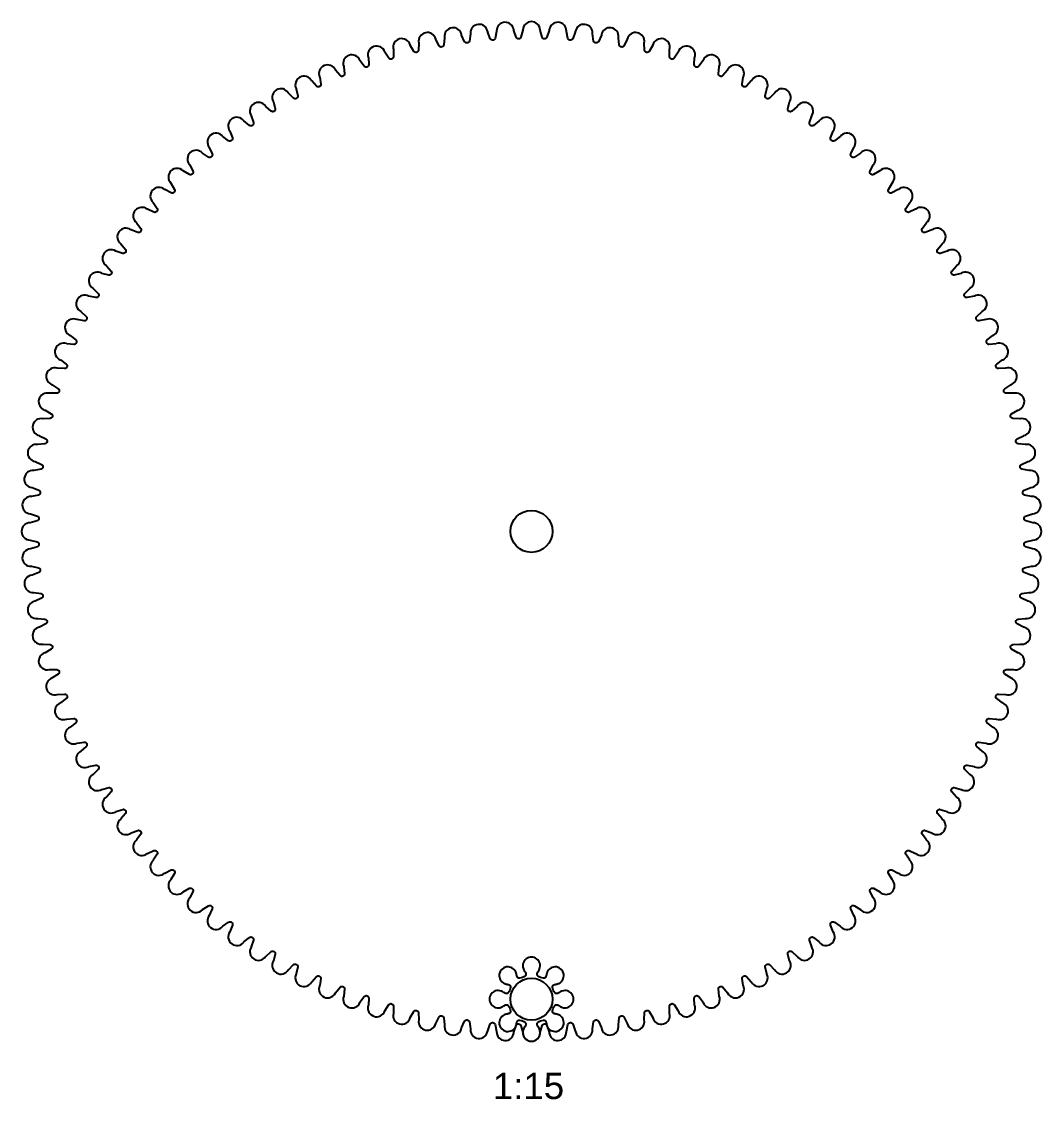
# Model space of a CAD drawing. Extents: x -10 to 1633, y -307 to 264.
# Drawn here: x 1160.8 to 1355.1, y -5.3 to 200.1 of the extents above; entities that cross this region are included whole.
import ezdxf

# ---------------------------------------------------------------- set-up
doc = ezdxf.new("R2010")
doc.units = 0
doc.layers.add('CNC_FRIENDLY_GEAR_COLLECTI', color=7, linetype='CONTINUOUS')
doc.styles.add('ARIAL_NORMAL', font='txt')

msp = doc.modelspace()

# ---------------------------------------------------------------- linework, layer by layer
at = {"layer": 'CNC_FRIENDLY_GEAR_COLLECTI'}
for points in [[(1189.27, 36.6, 0.98305), (1191.61, 34.27), (1191.64, 34.3), (1192.82, 34.98, -0.676373), (1193.49, 34.35), (1192.87, 33.13), (1192.84, 33.1, 0.98305), (1195.29, 30.89), (1195.33, 30.92), (1196.47, 31.66, -0.676373), (1197.17, 31.07), (1196.61, 29.82), (1196.59, 29.78, 0.98305), (1199.15, 27.71), (1199.18, 27.74), (1200.29, 28.54, -0.676373), (1201.02, 27.98), (1200.52, 26.71), (1200.5, 26.67, 0.98305), (1203.17, 24.73), (1203.2, 24.76), (1204.26, 25.62, -0.676373), (1205.02, 25.1), (1204.6, 23.81), (1204.58, 23.77, 0.98305), (1207.34, 21.97), (1207.37, 22), (1208.38, 22.92, -0.676373), (1209.17, 22.44), (1208.81, 21.12), (1208.79, 21.08, 0.98305), (1211.65, 19.43), (1211.68, 19.47), (1212.64, 20.43, -0.676373), (1213.45, 19.99), (1213.16, 18.66), (1213.15, 18.62, 0.98305), (1216.09, 17.12), (1216.11, 17.16), (1217.02, 18.17, -0.676373), (1217.85, 17.78), (1217.64, 16.43), (1217.63, 16.39, 0.98305), (1220.64, 15.05), (1220.66, 15.08), (1221.52, 16.15, -0.676373), (1222.37, 15.79), (1222.22, 14.44), (1222.21, 14.4, 0.98305), (1225.29, 13.21), (1225.31, 13.25), (1226.11, 14.36, -0.676373), (1226.98, 14.05), (1226.91, 12.69), (1226.9, 12.64, 0.98305), (1230.04, 11.62), (1230.05, 11.66), (1230.8, 12.81, -0.676373), (1231.68, 12.55), (1231.67, 11.18), (1231.67, 11.14, 0.98305), (1234.86, 10.29), (1234.87, 10.33), (1235.55, 11.51, -0.676373), (1236.45, 11.3), (1236.51, 9.93), (1236.51, 9.89, 0.98305), (1239.74, 9.2), (1239.75, 9.24), (1240.37, 10.46, -0.676373), (1241.27, 10.29), (1241.41, 8.94), (1241.41, 8.89, 0.98305), (1244.67, 8.38), (1244.68, 8.42), (1245.24, 9.67, -0.676373), (1246.15, 9.55), (1246.36, 8.2), (1246.36, 8.16, 0.98305), (1249.64, 7.81), (1249.65, 7.85), (1250.14, 9.13, -0.676373), (1251.05, 9.05), (1251.33, 7.72), (1251.34, 7.68, 0.98305), (1254.63, 7.5), (1254.64, 7.55), (1255.06, 8.84, -0.676373), (1255.98, 8.82), (1256.33, 7.5), (1256.33, 7.46, 0.98305), (1259.63, 7.46), (1259.64, 7.5), (1259.99, 8.82, -0.676373), (1260.91, 8.84), (1261.33, 7.55), (1261.34, 7.5, 0.98305), (1264.63, 7.68), (1264.63, 7.72), (1264.92, 9.05, -0.676373), (1265.83, 9.13), (1266.32, 7.85), (1266.33, 7.81, 0.98305), (1269.61, 8.16), (1269.61, 8.2), (1269.82, 9.55, -0.676373), (1270.73, 9.67), (1271.29, 8.42), (1271.3, 8.38, 0.98305), (1274.56, 8.89), (1274.55, 8.94), (1274.7, 10.29, -0.676373), (1275.6, 10.46), (1276.22, 9.24), (1276.23, 9.2, 0.98305), (1279.46, 9.89), (1279.45, 9.93), (1279.52, 11.3, -0.676373), (1280.42, 11.51), (1281.1, 10.33), (1281.11, 10.29, 0.98305), (1284.3, 11.14), (1284.29, 11.18), (1284.29, 12.55, -0.676373), (1285.17, 12.81), (1285.92, 11.66), (1285.93, 11.62, 0.98305), (1289.07, 12.64), (1289.06, 12.69), (1288.99, 14.05, -0.676373), (1289.86, 14.36), (1290.66, 13.25), (1290.68, 13.21, 0.98305), (1293.76, 14.4), (1293.75, 14.44), (1293.6, 15.79, -0.676373), (1294.45, 16.15), (1295.31, 15.08), (1295.33, 15.05, 0.98305), (1298.34, 16.39), (1298.33, 16.43), (1298.12, 17.78, -0.676373), (1298.94, 18.17), (1299.86, 17.16), (1299.88, 17.12, 0.98305), (1302.82, 18.62), (1302.8, 18.66), (1302.52, 19.99, -0.676373), (1303.33, 20.43), (1304.29, 19.47), (1304.32, 19.43, 0.98305), (1307.17, 21.08), (1307.16, 21.12), (1306.8, 22.44, -0.676373), (1307.58, 22.92), (1308.6, 22), (1308.63, 21.97, 0.98305), (1311.39, 23.77), (1311.37, 23.81), (1310.95, 25.1, -0.676373), (1311.71, 25.62), (1312.77, 24.76), (1312.8, 24.73, 0.98305), (1315.46, 26.67), (1315.44, 26.71), (1314.95, 27.98, -0.676373), (1315.68, 28.54), (1316.79, 27.74), (1316.82, 27.71, 0.98305), (1319.38, 29.78), (1319.36, 29.82), (1318.8, 31.07, -0.676373), (1319.5, 31.66), (1320.64, 30.92), (1320.67, 30.89, 0.98305), (1323.13, 33.1), (1323.1, 33.13), (1322.48, 34.35, -0.676373), (1323.15, 34.98), (1324.33, 34.3), (1324.36, 34.27, 0.98305), (1326.69, 36.6), (1326.67, 36.64), (1325.98, 37.82, -0.676373), (1326.62, 38.48), (1327.83, 37.86), (1327.87, 37.84, 0.98305), (1330.07, 40.29), (1330.05, 40.32), (1329.3, 41.47, -0.676373), (1329.9, 42.16), (1331.14, 41.61), (1331.18, 41.58, 0.98305), (1333.26, 44.15), (1333.23, 44.18), (1332.42, 45.28, -0.676373), (1332.98, 46.01), (1334.26, 45.52), (1334.29, 45.5, 0.98305), (1336.23, 48.17), (1336.2, 48.2), (1335.34, 49.26, -0.676373), (1335.86, 50.02), (1337.16, 49.59), (1337.2, 49.57, 0.98305), (1338.99, 52.34), (1338.96, 52.37), (1338.05, 53.38, -0.676373), (1338.53, 54.16), (1339.84, 53.81), (1339.88, 53.79, 0.98305), (1341.53, 56.65), (1341.5, 56.67), (1340.53, 57.64, -0.676373), (1340.97, 58.45), (1342.31, 58.16), (1342.35, 58.14, 0.98305), (1343.84, 61.08), (1343.81, 61.11), (1342.79, 62.02, -0.676373), (1343.19, 62.85), (1344.54, 62.63), (1344.58, 62.62, 0.98305), (1345.92, 65.64), (1345.88, 65.66), (1344.82, 66.51, -0.676373), (1345.17, 67.36), (1346.53, 67.22), (1346.57, 67.21, 0.98305), (1347.75, 70.29), (1347.71, 70.31), (1346.61, 71.11, -0.676373), (1346.92, 71.98), (1348.28, 71.9), (1348.32, 71.89, 0.98305), (1349.34, 75.03), (1349.3, 75.05), (1348.16, 75.79, -0.676373), (1348.42, 76.67), (1349.78, 76.67), (1349.82, 76.66, 0.98305), (1350.68, 79.85), (1350.64, 79.87), (1349.45, 80.55, -0.676373), (1349.67, 81.44), (1351.03, 81.51), (1351.08, 81.51, 0.98305), (1351.76, 84.73), (1351.72, 84.75), (1350.5, 85.37, -0.676373), (1350.67, 86.27), (1352.03, 86.41), (1352.07, 86.41, 0.98305), (1352.59, 89.67), (1352.55, 89.68), (1351.3, 90.23, -0.676373), (1351.42, 91.14), (1352.77, 91.35), (1352.81, 91.36, 0.98305), (1353.15, 94.64), (1353.11, 94.65), (1351.84, 95.13, -0.676373), (1351.91, 96.05), (1353.25, 96.33), (1353.29, 96.33, 0.98305), (1353.46, 99.63), (1353.42, 99.64), (1352.12, 100.06, -0.676373), (1352.14, 100.97), (1353.46, 101.33), (1353.51, 101.33, 0.98305), (1353.51, 104.63), (1353.46, 104.64), (1352.14, 104.99, -0.676373), (1352.12, 105.91), (1353.42, 106.33), (1353.46, 106.33, 0.98305), (1353.29, 109.63), (1353.25, 109.63), (1351.91, 109.91, -0.676373), (1351.84, 110.83), (1353.11, 111.32), (1353.15, 111.32, 0.98305), (1352.81, 114.61), (1352.77, 114.61), (1351.42, 114.82, -0.676373), (1351.3, 115.73), (1352.55, 116.28), (1352.59, 116.29, 0.98305), (1352.07, 119.55), (1352.03, 119.55), (1350.67, 119.69, -0.676373), (1350.5, 120.6), (1351.72, 121.21), (1351.76, 121.23, 0.98305), (1351.08, 124.45), (1351.03, 124.45), (1349.67, 124.52, -0.676373), (1349.45, 125.41), (1350.64, 126.09), (1350.68, 126.11, 0.98305), (1349.82, 129.3), (1349.78, 129.29), (1348.42, 129.29, -0.676373), (1348.16, 130.17), (1349.3, 130.91), (1349.34, 130.93, 0.98305), (1348.32, 134.07), (1348.28, 134.06), (1346.92, 133.99, -0.676373), (1346.61, 134.85), (1347.71, 135.65), (1347.75, 135.67, 0.98305), (1346.57, 138.75), (1346.53, 138.74), (1345.17, 138.6, -0.676373), (1344.82, 139.45), (1345.88, 140.3), (1345.92, 140.33, 0.98305), (1344.58, 143.34), (1344.54, 143.33), (1343.19, 143.11, -0.676373), (1342.79, 143.94), (1343.81, 144.85), (1343.84, 144.88, 0.98305), (1342.35, 147.82), (1342.31, 147.8), (1340.97, 147.52, -0.676373), (1340.53, 148.32), (1341.5, 149.29), (1341.53, 149.31, 0.98305), (1339.88, 152.17), (1339.84, 152.15), (1338.53, 151.8, -0.676373), (1338.05, 152.58), (1338.96, 153.59), (1338.99, 153.62, 0.98305), (1337.2, 156.39), (1337.16, 156.37), (1335.86, 155.95, -0.676373), (1335.34, 156.7), (1336.2, 157.76), (1336.23, 157.79, 0.98305), (1334.29, 160.46), (1334.26, 160.44), (1332.98, 159.95, -0.676373), (1332.42, 160.68), (1333.23, 161.78), (1333.26, 161.81, 0.98305), (1331.18, 164.38), (1331.14, 164.35), (1329.9, 163.8, -0.676373), (1329.3, 164.49), (1330.05, 165.64), (1330.07, 165.67, 0.98305), (1327.87, 168.12), (1327.83, 168.1), (1326.62, 167.48, -0.676373), (1325.98, 168.14), (1326.67, 169.32), (1326.69, 169.36, 0.98305), (1324.36, 171.69), (1324.33, 171.66), (1323.15, 170.98, -0.676373), (1322.48, 171.61), (1323.1, 172.83), (1323.13, 172.86, 0.98305), (1320.67, 175.07), (1320.64, 175.04), (1319.5, 174.3, -0.676373), (1318.8, 174.89), (1319.36, 176.14), (1319.38, 176.18, 0.98305), (1316.82, 178.25), (1316.79, 178.22), (1315.68, 177.42, -0.676373), (1314.95, 177.98), (1315.44, 179.25), (1315.46, 179.29, 0.98305), (1312.8, 181.23), (1312.77, 181.2), (1311.71, 180.34, -0.676373), (1310.95, 180.86), (1311.37, 182.15), (1311.39, 182.19, 0.98305), (1308.63, 183.99), (1308.6, 183.96), (1307.58, 183.04, -0.676373), (1306.8, 183.52), (1307.16, 184.84), (1307.17, 184.88, 0.98305), (1304.32, 186.53), (1304.29, 186.49), (1303.33, 185.53, -0.676373), (1302.52, 185.97), (1302.8, 187.3), (1302.82, 187.34, 0.98305), (1299.88, 188.84), (1299.86, 188.8), (1298.94, 187.79, -0.676373), (1298.12, 188.18), (1298.33, 189.53), (1298.34, 189.57, 0.98305), (1295.33, 190.91), (1295.31, 190.88), (1294.45, 189.82, -0.676373), (1293.6, 190.17), (1293.75, 191.52), (1293.76, 191.57, 0.98305), (1290.68, 192.75), (1290.66, 192.71), (1289.86, 191.6, -0.676373), (1288.99, 191.91), (1289.06, 193.27), (1289.07, 193.32, 0.98305), (1285.93, 194.34), (1285.92, 194.3), (1285.17, 193.15, -0.676373), (1284.29, 193.41), (1284.29, 194.78), (1284.3, 194.82, 0.98305), (1281.11, 195.67), (1281.1, 195.63), (1280.42, 194.45, -0.676373), (1279.52, 194.67), (1279.45, 196.03), (1279.46, 196.07, 0.98305), (1276.23, 196.76), (1276.22, 196.72), (1275.6, 195.5, -0.676373), (1274.7, 195.67), (1274.55, 197.02), (1274.56, 197.07, 0.98305), (1271.3, 197.58), (1271.29, 197.54), (1270.73, 196.29, -0.676373), (1269.82, 196.41), (1269.61, 197.76), (1269.61, 197.81, 0.98305), (1266.33, 198.15), (1266.32, 198.11), (1265.83, 196.83, -0.676373), (1264.92, 196.91), (1264.63, 198.24), (1264.63, 198.28, 0.98305), (1261.34, 198.46), (1261.33, 198.41), (1260.91, 197.12, -0.676373), (1259.99, 197.14), (1259.64, 198.46), (1259.63, 198.5, 0.98305), (1256.33, 198.5), (1256.33, 198.46), (1255.98, 197.14, -0.676373), (1255.06, 197.12), (1254.64, 198.41), (1254.63, 198.46, 0.98305), (1251.34, 198.28), (1251.33, 198.24), (1251.05, 196.91, -0.676373), (1250.14, 196.83), (1249.65, 198.11), (1249.64, 198.15, 0.98305), (1246.36, 197.81), (1246.36, 197.76), (1246.15, 196.41, -0.676373), (1245.24, 196.29), (1244.68, 197.54), (1244.67, 197.58, 0.98305), (1241.41, 197.07), (1241.41, 197.02), (1241.27, 195.67, -0.676373), (1240.37, 195.5), (1239.75, 196.72), (1239.74, 196.76, 0.98305), (1236.51, 196.07), (1236.51, 196.03), (1236.45, 194.67, -0.676373), (1235.55, 194.45), (1234.87, 195.63), (1234.86, 195.67, 0.98305), (1231.67, 194.82), (1231.67, 194.78), (1231.68, 193.41, -0.676373), (1230.8, 193.15), (1230.05, 194.3), (1230.04, 194.34, 0.98305), (1226.9, 193.32), (1226.91, 193.27), (1226.98, 191.91, -0.676373), (1226.11, 191.6), (1225.31, 192.71), (1225.29, 192.75, 0.98305), (1222.21, 191.57), (1222.22, 191.52), (1222.37, 190.17, -0.676373), (1221.52, 189.82), (1220.66, 190.88), (1220.64, 190.91, 0.98305), (1217.63, 189.57), (1217.64, 189.53), (1217.85, 188.18, -0.676373), (1217.02, 187.79), (1216.11, 188.8), (1216.09, 188.84, 0.98305), (1213.15, 187.34), (1213.16, 187.3), (1213.45, 185.97, -0.676373), (1212.64, 185.53), (1211.68, 186.49), (1211.65, 186.53, 0.98305), (1208.79, 184.88), (1208.81, 184.84), (1209.17, 183.52, -0.676373), (1208.38, 183.04), (1207.37, 183.96), (1207.34, 183.99, 0.98305), (1204.58, 182.19), (1204.6, 182.15), (1205.02, 180.86, -0.676373), (1204.26, 180.34), (1203.2, 181.2), (1203.17, 181.23, 0.98305), (1200.5, 179.29), (1200.52, 179.25), (1201.02, 177.98, -0.676373), (1200.29, 177.42), (1199.18, 178.22), (1199.15, 178.25, 0.98305), (1196.59, 176.18), (1196.61, 176.14), (1197.17, 174.89, -0.676373), (1196.47, 174.3), (1195.33, 175.04), (1195.29, 175.07, 0.98305), (1192.84, 172.86), (1192.87, 172.83), (1193.49, 171.61, -0.676373), (1192.82, 170.98), (1191.64, 171.66), (1191.61, 171.69, 0.98305), (1189.27, 169.36), (1189.3, 169.32), (1189.98, 168.14, -0.676373), (1189.35, 167.48), (1188.14, 168.1), (1188.1, 168.12, 0.98305), (1185.89, 165.67), (1185.92, 165.64), (1186.67, 164.49, -0.676373), (1186.07, 163.8), (1184.82, 164.35), (1184.79, 164.38, 0.98305), (1182.71, 161.81), (1182.74, 161.78), (1183.55, 160.68, -0.676373), (1182.99, 159.95), (1181.71, 160.44), (1181.68, 160.46, 0.98305), (1179.74, 157.79), (1179.77, 157.76), (1180.63, 156.7, -0.676373), (1180.11, 155.95), (1178.81, 156.37), (1178.77, 156.39, 0.98305), (1176.97, 153.62), (1177.01, 153.59), (1177.92, 152.58, -0.676373), (1177.44, 151.8), (1176.12, 152.15), (1176.09, 152.17, 0.98305), (1174.44, 149.31), (1174.47, 149.29), (1175.44, 148.32, -0.676373), (1175, 147.52), (1173.66, 147.8), (1173.62, 147.82, 0.98305), (1172.13, 144.88), (1172.16, 144.85), (1173.18, 143.94, -0.676373), (1172.78, 143.11), (1171.43, 143.33), (1171.39, 143.34, 0.98305), (1170.05, 140.33), (1170.09, 140.3), (1171.15, 139.45, -0.676373), (1170.8, 138.6), (1169.44, 138.74), (1169.4, 138.75, 0.98305), (1168.22, 135.67), (1168.25, 135.65), (1169.36, 134.85, -0.676373), (1169.05, 133.99), (1167.69, 134.06), (1167.65, 134.07, 0.98305), (1166.63, 130.93), (1166.67, 130.91), (1167.81, 130.17, -0.676373), (1167.55, 129.29), (1166.19, 129.29), (1166.14, 129.3, 0.98305), (1165.29, 126.11), (1165.33, 126.09), (1166.51, 125.41, -0.676373), (1166.3, 124.52), (1164.94, 124.45), (1164.89, 124.45, 0.98305), (1164.21, 121.23), (1164.25, 121.21), (1165.47, 120.6, -0.676373), (1165.3, 119.69), (1163.94, 119.55), (1163.9, 119.55, 0.98305), (1163.38, 116.29), (1163.42, 116.28), (1164.67, 115.73, -0.676373), (1164.55, 114.82), (1163.2, 114.61), (1163.16, 114.61, 0.98305), (1162.81, 111.32), (1162.86, 111.32), (1164.13, 110.83, -0.676373), (1164.06, 109.91), (1162.72, 109.63), (1162.68, 109.63, 0.98305), (1162.51, 106.33), (1162.55, 106.33), (1163.85, 105.91, -0.676373), (1163.82, 104.99), (1162.51, 104.64), (1162.46, 104.63, 0.98305), (1162.46, 101.33), (1162.51, 101.33), (1163.82, 100.97, -0.676373), (1163.85, 100.06), (1162.55, 99.64), (1162.51, 99.63, 0.98305), (1162.68, 96.33), (1162.72, 96.33), (1164.06, 96.05, -0.676373), (1164.13, 95.13), (1162.86, 94.65), (1162.81, 94.64, 0.98305), (1163.16, 91.36), (1163.2, 91.35), (1164.55, 91.14, -0.676373), (1164.67, 90.23), (1163.42, 89.68), (1163.38, 89.67, 0.98305), (1163.9, 86.41), (1163.94, 86.41), (1165.3, 86.27, -0.676373), (1165.47, 85.37), (1164.25, 84.75), (1164.21, 84.73, 0.98305), (1164.89, 81.51), (1164.94, 81.51), (1166.3, 81.44, -0.676373), (1166.51, 80.55), (1165.33, 79.87), (1165.29, 79.85, 0.98305), (1166.14, 76.66), (1166.19, 76.67), (1167.55, 76.67, -0.676373), (1167.81, 75.79), (1166.67, 75.05), (1166.63, 75.03, 0.98305), (1167.65, 71.89), (1167.69, 71.9), (1169.05, 71.98, -0.676373), (1169.36, 71.11), (1168.25, 70.31), (1168.22, 70.29, 0.98305), (1169.4, 67.21), (1169.44, 67.22), (1170.8, 67.36, -0.676373), (1171.15, 66.51), (1170.09, 65.66), (1170.05, 65.64, 0.98305), (1171.39, 62.62), (1171.43, 62.63), (1172.78, 62.85, -0.676373), (1173.18, 62.02), (1172.16, 61.11), (1172.13, 61.08, 0.98305), (1173.62, 58.14), (1173.66, 58.16), (1175, 58.45, -0.676373), (1175.44, 57.64), (1174.47, 56.67), (1174.44, 56.65, 0.98305), (1176.09, 53.79), (1176.12, 53.81), (1177.44, 54.16, -0.676373), (1177.92, 53.38), (1177.01, 52.37), (1176.97, 52.34, 0.98305), (1178.77, 49.57), (1178.81, 49.59), (1180.11, 50.02, -0.676373), (1180.63, 49.26), (1179.77, 48.2), (1179.74, 48.17, 0.98305), (1181.68, 45.5), (1181.71, 45.52), (1182.99, 46.01, -0.676373), (1183.55, 45.28), (1182.74, 44.18), (1182.71, 44.15, 0.98305), (1184.79, 41.58), (1184.82, 41.61), (1186.07, 42.16, -0.676373), (1186.67, 41.47), (1185.92, 40.32), (1185.89, 40.29, 0.98305), (1188.1, 37.84), (1188.14, 37.86), (1189.35, 38.48, -0.676373), (1189.98, 37.82), (1189.3, 36.64)], [(1256.43, 8.05, 1.428148), (1259.53, 8.05), (1259.52, 8.09), (1259.5, 8.13), (1259.48, 8.18), (1259.46, 8.22), (1259.44, 8.26), (1259.42, 8.3), (1259.36, 8.39), (1259.24, 8.58), (1259.18, 8.68), (1259.16, 8.72), (1259.13, 8.77), (1259.12, 8.8), (1259.11, 8.82), (1259.1, 8.85), (1259.09, 8.87), (1259.08, 8.89), (1259.07, 8.92), (1259.06, 8.94), (1259.06, 8.95), (1259.06, 8.96), (1259.05, 8.97), (1259.05, 8.99), (1259.05, 9), (1259.05, 9.01), (1259.04, 9.02), (1259.04, 9.03), (1259.04, 9.04), (1259.04, 9.05), (1259.04, 9.06), (1259.04, 9.08), (1259.04, 9.09), (1259.04, 9.1), (1259.04, 9.11), (1259.04, 9.12), (1259.04, 9.13), (1259.04, 9.14), (1259.04, 9.15), (1259.04, 9.16), (1259.05, 9.17), (1259.05, 9.18), (1259.05, 9.19), (1259.05, 9.2), (1259.06, 9.21), (1259.06, 9.22), (1259.06, 9.23), (1259.07, 9.24), (1259.07, 9.25), (1259.08, 9.25), (1259.08, 9.26), (1259.09, 9.27), (1259.09, 9.28), (1259.1, 9.29), (1259.1, 9.3), (1259.11, 9.31), (1259.11, 9.32), (1259.12, 9.32), (1259.13, 9.33), (1259.13, 9.34), (1259.15, 9.36), (1259.16, 9.37), (1259.18, 9.39), (1259.19, 9.4), (1259.21, 9.42, -0.176327), (1260.25, 9.85), (1260.28, 9.85), (1260.3, 9.85), (1260.32, 9.85), (1260.34, 9.85), (1260.36, 9.85), (1260.37, 9.85), (1260.38, 9.85), (1260.39, 9.85), (1260.4, 9.84), (1260.41, 9.84), (1260.42, 9.84), (1260.43, 9.84), (1260.44, 9.84), (1260.45, 9.83), (1260.46, 9.83), (1260.47, 9.83), (1260.48, 9.82), (1260.49, 9.82), (1260.5, 9.81), (1260.51, 9.81), (1260.52, 9.81), (1260.53, 9.8), (1260.54, 9.8), (1260.55, 9.79), (1260.55, 9.78), (1260.56, 9.78), (1260.57, 9.77), (1260.58, 9.77), (1260.59, 9.76), (1260.6, 9.75), (1260.6, 9.75), (1260.61, 9.74), (1260.62, 9.73), (1260.63, 9.72), (1260.63, 9.71), (1260.64, 9.7), (1260.65, 9.7), (1260.65, 9.69), (1260.66, 9.68), (1260.67, 9.67), (1260.67, 9.66), (1260.68, 9.65), (1260.69, 9.64), (1260.69, 9.63), (1260.7, 9.62), (1260.71, 9.6), (1260.72, 9.57), (1260.73, 9.55), (1260.74, 9.53), (1260.75, 9.5), (1260.76, 9.48), (1260.77, 9.45), (1260.78, 9.4), (1260.8, 9.34), (1260.82, 9.23), (1260.87, 9.02), (1260.9, 8.92), (1260.91, 8.87), (1260.92, 8.82), (1260.94, 8.78), (1260.96, 8.74), (1260.97, 8.69), (1260.99, 8.65, 1.428148), (1263.18, 10.85), (1263.14, 10.87), (1263.1, 10.88), (1263.06, 10.9), (1263.02, 10.91), (1262.97, 10.93), (1262.92, 10.94), (1262.82, 10.97), (1262.6, 11.01), (1262.49, 11.04), (1262.44, 11.06), (1262.39, 11.07), (1262.36, 11.08), (1262.34, 11.09), (1262.31, 11.1), (1262.29, 11.11), (1262.27, 11.12), (1262.24, 11.13), (1262.22, 11.14), (1262.21, 11.15), (1262.2, 11.15), (1262.19, 11.16), (1262.18, 11.17), (1262.17, 11.17), (1262.16, 11.18), (1262.15, 11.18), (1262.14, 11.19), (1262.13, 11.2), (1262.12, 11.21), (1262.12, 11.21), (1262.11, 11.22), (1262.1, 11.23), (1262.09, 11.23), (1262.09, 11.24), (1262.08, 11.25), (1262.07, 11.26), (1262.07, 11.27), (1262.06, 11.27), (1262.05, 11.28), (1262.05, 11.29), (1262.04, 11.3), (1262.04, 11.31), (1262.03, 11.32), (1262.03, 11.33), (1262.02, 11.34), (1262.02, 11.35), (1262.02, 11.35), (1262.01, 11.36), (1262.01, 11.37), (1262.01, 11.38), (1262, 11.39), (1262, 11.4), (1262, 11.41), (1262, 11.42), (1261.99, 11.43), (1261.99, 11.44), (1261.99, 11.46), (1261.99, 11.47), (1261.99, 11.48), (1261.99, 11.5), (1261.99, 11.52), (1261.99, 11.54), (1261.99, 11.56), (1261.99, 11.58, -0.176327), (1262.42, 12.63), (1262.43, 12.64), (1262.45, 12.66), (1262.47, 12.67), (1262.48, 12.69), (1262.5, 12.7), (1262.51, 12.71), (1262.51, 12.72), (1262.52, 12.72), (1262.53, 12.73), (1262.54, 12.74), (1262.55, 12.74), (1262.56, 12.75), (1262.57, 12.75), (1262.57, 12.76), (1262.58, 12.76), (1262.59, 12.77), (1262.6, 12.77), (1262.61, 12.77), (1262.62, 12.78), (1262.63, 12.78), (1262.64, 12.78), (1262.65, 12.79), (1262.66, 12.79), (1262.67, 12.79), (1262.68, 12.79), (1262.69, 12.8), (1262.7, 12.8), (1262.71, 12.8), (1262.72, 12.8), (1262.73, 12.8), (1262.74, 12.8), (1262.75, 12.8), (1262.76, 12.8), (1262.77, 12.8), (1262.78, 12.8), (1262.8, 12.8), (1262.81, 12.8), (1262.82, 12.79), (1262.83, 12.79), (1262.84, 12.79), (1262.85, 12.79), (1262.86, 12.79), (1262.87, 12.78), (1262.89, 12.78), (1262.9, 12.78), (1262.92, 12.77), (1262.94, 12.76), (1262.97, 12.75), (1262.99, 12.74), (1263.02, 12.73), (1263.04, 12.72), (1263.07, 12.71), (1263.11, 12.68), (1263.16, 12.65), (1263.26, 12.59), (1263.45, 12.48), (1263.54, 12.42), (1263.58, 12.4), (1263.62, 12.38), (1263.66, 12.35), (1263.7, 12.34), (1263.75, 12.32), (1263.79, 12.3, 1.428148), (1263.79, 15.4), (1263.75, 15.39), (1263.7, 15.37), (1263.66, 15.35), (1263.62, 15.33), (1263.58, 15.31), (1263.54, 15.29), (1263.45, 15.23), (1263.26, 15.11), (1263.16, 15.05), (1263.11, 15.03), (1263.07, 15), (1263.04, 14.99), (1263.02, 14.98), (1262.99, 14.97), (1262.97, 14.96), (1262.94, 14.95), (1262.92, 14.94), (1262.9, 14.93), (1262.89, 14.93), (1262.87, 14.92), (1262.86, 14.92), (1262.85, 14.92), (1262.84, 14.92), (1262.83, 14.91), (1262.82, 14.91), (1262.81, 14.91), (1262.8, 14.91), (1262.78, 14.91), (1262.77, 14.91), (1262.76, 14.91), (1262.75, 14.91), (1262.74, 14.91), (1262.73, 14.91), (1262.72, 14.91), (1262.71, 14.91), (1262.7, 14.91), (1262.69, 14.91), (1262.68, 14.91), (1262.67, 14.92), (1262.66, 14.92), (1262.65, 14.92), (1262.64, 14.92), (1262.63, 14.93), (1262.62, 14.93), (1262.61, 14.93), (1262.6, 14.94), (1262.59, 14.94), (1262.58, 14.95), (1262.57, 14.95), (1262.57, 14.96), (1262.56, 14.96), (1262.55, 14.97), (1262.54, 14.97), (1262.53, 14.98), (1262.52, 14.98), (1262.51, 14.99), (1262.51, 15), (1262.5, 15), (1262.48, 15.02), (1262.47, 15.03), (1262.45, 15.05), (1262.43, 15.06), (1262.42, 15.08, -0.176327), (1261.99, 16.12), (1261.99, 16.14), (1261.99, 16.17), (1261.99, 16.19), (1261.99, 16.21), (1261.99, 16.23), (1261.99, 16.24), (1261.99, 16.25), (1261.99, 16.26), (1261.99, 16.27), (1262, 16.28), (1262, 16.29), (1262, 16.3), (1262, 16.31), (1262.01, 16.32), (1262.01, 16.33), (1262.01, 16.34), (1262.02, 16.35), (1262.02, 16.36), (1262.02, 16.37), (1262.03, 16.38), (1262.03, 16.39), (1262.04, 16.4), (1262.04, 16.41), (1262.05, 16.42), (1262.05, 16.42), (1262.06, 16.43), (1262.07, 16.44), (1262.07, 16.45), (1262.08, 16.46), (1262.09, 16.46), (1262.09, 16.47), (1262.1, 16.48), (1262.11, 16.49), (1262.12, 16.49), (1262.12, 16.5), (1262.13, 16.51), (1262.14, 16.52), (1262.15, 16.52), (1262.16, 16.53), (1262.17, 16.54), (1262.18, 16.54), (1262.19, 16.55), (1262.2, 16.55), (1262.21, 16.56), (1262.22, 16.57), (1262.24, 16.58), (1262.27, 16.59), (1262.29, 16.6), (1262.31, 16.61), (1262.34, 16.62), (1262.36, 16.63), (1262.39, 16.64), (1262.44, 16.65), (1262.49, 16.67), (1262.6, 16.69), (1262.82, 16.74), (1262.92, 16.77), (1262.97, 16.78), (1263.02, 16.79), (1263.06, 16.81), (1263.1, 16.82), (1263.14, 16.84), (1263.18, 16.86, 1.428148), (1260.99, 19.05), (1260.97, 19.01), (1260.96, 18.97), (1260.94, 18.93), (1260.92, 18.88), (1260.91, 18.84), (1260.9, 18.79), (1260.87, 18.69), (1260.82, 18.47), (1260.8, 18.36), (1260.78, 18.31), (1260.77, 18.26), (1260.76, 18.23), (1260.75, 18.21), (1260.74, 18.18), (1260.73, 18.16), (1260.72, 18.13), (1260.71, 18.11), (1260.7, 18.09), (1260.69, 18.08), (1260.69, 18.07), (1260.68, 18.06), (1260.67, 18.05), (1260.67, 18.04), (1260.66, 18.03), (1260.65, 18.02), (1260.65, 18.01), (1260.64, 18), (1260.63, 17.99), (1260.63, 17.99), (1260.62, 17.98), (1260.61, 17.97), (1260.6, 17.96), (1260.6, 17.95), (1260.59, 17.95), (1260.58, 17.94), (1260.57, 17.93), (1260.56, 17.93), (1260.55, 17.92), (1260.55, 17.92), (1260.54, 17.91), (1260.53, 17.91), (1260.52, 17.9), (1260.51, 17.9), (1260.5, 17.89), (1260.49, 17.89), (1260.48, 17.88), (1260.47, 17.88), (1260.46, 17.88), (1260.45, 17.87), (1260.44, 17.87), (1260.43, 17.87), (1260.42, 17.87), (1260.41, 17.87), (1260.4, 17.86), (1260.39, 17.86), (1260.38, 17.86), (1260.37, 17.86), (1260.36, 17.86), (1260.34, 17.86), (1260.32, 17.86), (1260.3, 17.86), (1260.28, 17.86), (1260.25, 17.86, -0.176327), (1259.21, 18.29), (1259.19, 18.3), (1259.18, 18.32), (1259.16, 18.33), (1259.15, 18.35), (1259.13, 18.37), (1259.13, 18.37), (1259.12, 18.38), (1259.11, 18.39), (1259.11, 18.4), (1259.1, 18.41), (1259.1, 18.42), (1259.09, 18.43), (1259.09, 18.43), (1259.08, 18.44), (1259.08, 18.45), (1259.07, 18.46), (1259.07, 18.47), (1259.06, 18.48), (1259.06, 18.49), (1259.06, 18.5), (1259.05, 18.51), (1259.05, 18.52), (1259.05, 18.53), (1259.05, 18.54), (1259.04, 18.55), (1259.04, 18.56), (1259.04, 18.57), (1259.04, 18.58), (1259.04, 18.59), (1259.04, 18.6), (1259.04, 18.61), (1259.04, 18.62), (1259.04, 18.63), (1259.04, 18.64), (1259.04, 18.65), (1259.04, 18.66), (1259.04, 18.68), (1259.04, 18.69), (1259.05, 18.7), (1259.05, 18.71), (1259.05, 18.72), (1259.05, 18.73), (1259.06, 18.74), (1259.06, 18.76), (1259.06, 18.77), (1259.07, 18.79), (1259.08, 18.81), (1259.09, 18.84), (1259.1, 18.86), (1259.11, 18.89), (1259.12, 18.91), (1259.13, 18.93), (1259.16, 18.98), (1259.18, 19.03), (1259.24, 19.13), (1259.36, 19.32), (1259.42, 19.4), (1259.44, 19.45), (1259.46, 19.49), (1259.48, 19.53), (1259.5, 19.57), (1259.52, 19.61), (1259.53, 19.66, 1.428148), (1256.43, 19.66), (1256.45, 19.61), (1256.47, 19.57), (1256.49, 19.53), (1256.51, 19.49), (1256.53, 19.45), (1256.55, 19.4), (1256.61, 19.32), (1256.73, 19.13), (1256.78, 19.03), (1256.81, 18.98), (1256.84, 18.93), (1256.85, 18.91), (1256.86, 18.89), (1256.87, 18.86), (1256.88, 18.84), (1256.89, 18.81), (1256.9, 18.79), (1256.91, 18.77), (1256.91, 18.76), (1256.91, 18.74), (1256.92, 18.73), (1256.92, 18.72), (1256.92, 18.71), (1256.92, 18.7), (1256.93, 18.69), (1256.93, 18.68), (1256.93, 18.66), (1256.93, 18.65), (1256.93, 18.64), (1256.93, 18.63), (1256.93, 18.62), (1256.93, 18.61), (1256.93, 18.6), (1256.93, 18.59), (1256.93, 18.58), (1256.93, 18.57), (1256.93, 18.56), (1256.92, 18.55), (1256.92, 18.54), (1256.92, 18.53), (1256.92, 18.52), (1256.92, 18.51), (1256.91, 18.5), (1256.91, 18.49), (1256.9, 18.48), (1256.9, 18.47), (1256.9, 18.46), (1256.89, 18.45), (1256.89, 18.44), (1256.88, 18.43), (1256.88, 18.43), (1256.87, 18.42), (1256.87, 18.41), (1256.86, 18.4), (1256.85, 18.39), (1256.85, 18.38), (1256.84, 18.37), (1256.83, 18.37), (1256.82, 18.35), (1256.81, 18.33), (1256.79, 18.32), (1256.77, 18.3), (1256.76, 18.29, -0.176327), (1255.72, 17.86), (1255.69, 17.86), (1255.67, 17.86), (1255.65, 17.86), (1255.63, 17.86), (1255.61, 17.86), (1255.6, 17.86), (1255.59, 17.86), (1255.58, 17.86), (1255.56, 17.86), (1255.55, 17.87), (1255.54, 17.87), (1255.53, 17.87), (1255.52, 17.87), (1255.51, 17.87), (1255.5, 17.88), (1255.5, 17.88), (1255.49, 17.88), (1255.48, 17.89), (1255.47, 17.89), (1255.46, 17.9), (1255.45, 17.9), (1255.44, 17.91), (1255.43, 17.91), (1255.42, 17.92), (1255.41, 17.92), (1255.41, 17.93), (1255.4, 17.93), (1255.39, 17.94), (1255.38, 17.95), (1255.37, 17.95), (1255.37, 17.96), (1255.36, 17.97), (1255.35, 17.98), (1255.34, 17.99), (1255.34, 17.99), (1255.33, 18), (1255.32, 18.01), (1255.32, 18.02), (1255.31, 18.03), (1255.3, 18.04), (1255.3, 18.05), (1255.29, 18.06), (1255.28, 18.07), (1255.28, 18.08), (1255.27, 18.09), (1255.26, 18.11), (1255.25, 18.13), (1255.24, 18.16), (1255.23, 18.18), (1255.22, 18.21), (1255.21, 18.23), (1255.2, 18.26), (1255.19, 18.31), (1255.17, 18.36), (1255.14, 18.47), (1255.1, 18.69), (1255.07, 18.79), (1255.06, 18.84), (1255.04, 18.88), (1255.03, 18.93), (1255.01, 18.97), (1255, 19.01), (1254.98, 19.05, 1.428148), (1252.79, 16.86), (1252.83, 16.84), (1252.87, 16.82), (1252.91, 16.81), (1252.95, 16.79), (1253, 16.78), (1253.05, 16.77), (1253.15, 16.74), (1253.36, 16.69), (1253.47, 16.67), (1253.53, 16.65), (1253.58, 16.64), (1253.61, 16.63), (1253.63, 16.62), (1253.66, 16.61), (1253.68, 16.6), (1253.7, 16.59), (1253.73, 16.58), (1253.75, 16.57), (1253.76, 16.56), (1253.77, 16.55), (1253.78, 16.55), (1253.79, 16.54), (1253.8, 16.54), (1253.81, 16.53), (1253.82, 16.52), (1253.83, 16.52), (1253.84, 16.51), (1253.84, 16.5), (1253.85, 16.49), (1253.86, 16.49), (1253.87, 16.48), (1253.88, 16.47), (1253.88, 16.46), (1253.89, 16.46), (1253.9, 16.45), (1253.9, 16.44), (1253.91, 16.43), (1253.92, 16.42), (1253.92, 16.42), (1253.93, 16.41), (1253.93, 16.4), (1253.94, 16.39), (1253.94, 16.38), (1253.95, 16.37), (1253.95, 16.36), (1253.95, 16.35), (1253.96, 16.34), (1253.96, 16.33), (1253.96, 16.32), (1253.97, 16.31), (1253.97, 16.3), (1253.97, 16.29), (1253.97, 16.28), (1253.97, 16.27), (1253.98, 16.26), (1253.98, 16.25), (1253.98, 16.24), (1253.98, 16.23), (1253.98, 16.21), (1253.98, 16.19), (1253.98, 16.17), (1253.98, 16.14), (1253.98, 16.12, -0.176327), (1253.55, 15.08), (1253.53, 15.06), (1253.52, 15.05), (1253.5, 15.03), (1253.49, 15.02), (1253.47, 15), (1253.46, 15), (1253.45, 14.99), (1253.45, 14.98), (1253.44, 14.98), (1253.43, 14.97), (1253.42, 14.97), (1253.41, 14.96), (1253.4, 14.96), (1253.39, 14.95), (1253.39, 14.95), (1253.38, 14.94), (1253.37, 14.94), (1253.36, 14.93), (1253.35, 14.93), (1253.34, 14.93), (1253.33, 14.92), (1253.32, 14.92), (1253.31, 14.92), (1253.3, 14.92), (1253.29, 14.91), (1253.28, 14.91), (1253.27, 14.91), (1253.26, 14.91), (1253.25, 14.91), (1253.24, 14.91), (1253.23, 14.91), (1253.22, 14.91), (1253.21, 14.91), (1253.2, 14.91), (1253.18, 14.91), (1253.17, 14.91), (1253.16, 14.91), (1253.15, 14.91), (1253.14, 14.91), (1253.13, 14.92), (1253.12, 14.92), (1253.11, 14.92), (1253.09, 14.92), (1253.08, 14.93), (1253.07, 14.93), (1253.05, 14.94), (1253.02, 14.95), (1253, 14.96), (1252.98, 14.97), (1252.95, 14.98), (1252.93, 14.99), (1252.9, 15), (1252.85, 15.03), (1252.81, 15.05), (1252.71, 15.11), (1252.52, 15.23), (1252.43, 15.29), (1252.39, 15.31), (1252.35, 15.33), (1252.31, 15.35), (1252.26, 15.37), (1252.22, 15.39), (1252.18, 15.4, 1.428148), (1252.18, 12.3), (1252.22, 12.32), (1252.26, 12.34), (1252.31, 12.35), (1252.35, 12.38), (1252.39, 12.4), (1252.43, 12.42), (1252.52, 12.48), (1252.71, 12.59), (1252.81, 12.65), (1252.85, 12.68), (1252.9, 12.71), (1252.93, 12.72), (1252.95, 12.73), (1252.98, 12.74), (1253, 12.75), (1253.02, 12.76), (1253.05, 12.77), (1253.07, 12.78), (1253.08, 12.78), (1253.09, 12.78), (1253.11, 12.79), (1253.12, 12.79), (1253.13, 12.79), (1253.14, 12.79), (1253.15, 12.79), (1253.16, 12.8), (1253.17, 12.8), (1253.18, 12.8), (1253.2, 12.8), (1253.21, 12.8), (1253.22, 12.8), (1253.23, 12.8), (1253.24, 12.8), (1253.25, 12.8), (1253.26, 12.8), (1253.27, 12.8), (1253.28, 12.8), (1253.29, 12.79), (1253.3, 12.79), (1253.31, 12.79), (1253.32, 12.79), (1253.33, 12.78), (1253.34, 12.78), (1253.35, 12.78), (1253.36, 12.77), (1253.37, 12.77), (1253.38, 12.77), (1253.39, 12.76), (1253.39, 12.76), (1253.4, 12.75), (1253.41, 12.75), (1253.42, 12.74), (1253.43, 12.74), (1253.44, 12.73), (1253.45, 12.72), (1253.45, 12.72), (1253.46, 12.71), (1253.47, 12.7), (1253.49, 12.69), (1253.5, 12.67), (1253.52, 12.66), (1253.53, 12.64), (1253.55, 12.63, -0.176327), (1253.98, 11.58), (1253.98, 11.56), (1253.98, 11.54), (1253.98, 11.52), (1253.98, 11.5), (1253.98, 11.48), (1253.98, 11.47), (1253.98, 11.46), (1253.98, 11.44), (1253.97, 11.43), (1253.97, 11.42), (1253.97, 11.41), (1253.97, 11.4), (1253.97, 11.39), (1253.96, 11.38), (1253.96, 11.37), (1253.96, 11.36), (1253.95, 11.35), (1253.95, 11.35), (1253.95, 11.34), (1253.94, 11.33), (1253.94, 11.32), (1253.93, 11.31), (1253.93, 11.3), (1253.92, 11.29), (1253.92, 11.28), (1253.91, 11.27), (1253.9, 11.27), (1253.9, 11.26), (1253.89, 11.25), (1253.88, 11.24), (1253.88, 11.23), (1253.87, 11.23), (1253.86, 11.22), (1253.85, 11.21), (1253.84, 11.21), (1253.84, 11.2), (1253.83, 11.19), (1253.82, 11.18), (1253.81, 11.18), (1253.8, 11.17), (1253.79, 11.17), (1253.78, 11.16), (1253.77, 11.15), (1253.76, 11.15), (1253.75, 11.14), (1253.73, 11.13), (1253.7, 11.12), (1253.68, 11.11), (1253.66, 11.1), (1253.63, 11.09), (1253.61, 11.08), (1253.58, 11.07), (1253.53, 11.06), (1253.47, 11.04), (1253.36, 11.01), (1253.15, 10.97), (1253.05, 10.94), (1253, 10.93), (1252.95, 10.91), (1252.91, 10.9), (1252.87, 10.88), (1252.83, 10.87), (1252.79, 10.85, 1.428148), (1254.98, 8.65), (1255, 8.69), (1255.01, 8.74), (1255.03, 8.78), (1255.04, 8.82), (1255.06, 8.87), (1255.07, 8.92), (1255.1, 9.02), (1255.14, 9.23), (1255.17, 9.34), (1255.19, 9.4), (1255.2, 9.45), (1255.21, 9.48), (1255.22, 9.5), (1255.23, 9.53), (1255.24, 9.55), (1255.25, 9.57), (1255.26, 9.6), (1255.27, 9.62), (1255.28, 9.63), (1255.28, 9.64), (1255.29, 9.65), (1255.3, 9.66), (1255.3, 9.67), (1255.31, 9.68), (1255.32, 9.69), (1255.32, 9.7), (1255.33, 9.7), (1255.34, 9.71), (1255.34, 9.72), (1255.35, 9.73), (1255.36, 9.74), (1255.37, 9.75), (1255.37, 9.75), (1255.38, 9.76), (1255.39, 9.77), (1255.4, 9.77), (1255.41, 9.78), (1255.41, 9.78), (1255.42, 9.79), (1255.43, 9.8), (1255.44, 9.8), (1255.45, 9.81), (1255.46, 9.81), (1255.47, 9.81), (1255.48, 9.82), (1255.49, 9.82), (1255.5, 9.83), (1255.5, 9.83), (1255.51, 9.83), (1255.52, 9.84), (1255.53, 9.84), (1255.54, 9.84), (1255.55, 9.84), (1255.56, 9.84), (1255.58, 9.85), (1255.59, 9.85), (1255.6, 9.85), (1255.61, 9.85), (1255.63, 9.85), (1255.65, 9.85), (1255.67, 9.85), (1255.69, 9.85), (1255.72, 9.85, -0.176327), (1256.76, 9.42), (1256.77, 9.4), (1256.79, 9.39), (1256.81, 9.37), (1256.82, 9.36), (1256.83, 9.34), (1256.84, 9.33), (1256.85, 9.32), (1256.85, 9.32), (1256.86, 9.31), (1256.87, 9.3), (1256.87, 9.29), (1256.88, 9.28), (1256.88, 9.27), (1256.89, 9.26), (1256.89, 9.25), (1256.9, 9.25), (1256.9, 9.24), (1256.9, 9.23), (1256.91, 9.22), (1256.91, 9.21), (1256.92, 9.2), (1256.92, 9.19), (1256.92, 9.18), (1256.92, 9.17), (1256.92, 9.16), (1256.93, 9.15), (1256.93, 9.14), (1256.93, 9.13), (1256.93, 9.12), (1256.93, 9.11), (1256.93, 9.1), (1256.93, 9.09), (1256.93, 9.08), (1256.93, 9.06), (1256.93, 9.05), (1256.93, 9.04), (1256.93, 9.03), (1256.93, 9.02), (1256.92, 9.01), (1256.92, 9), (1256.92, 8.99), (1256.92, 8.97), (1256.91, 8.96), (1256.91, 8.95), (1256.91, 8.94), (1256.9, 8.92), (1256.89, 8.89), (1256.88, 8.87), (1256.87, 8.85), (1256.86, 8.82), (1256.85, 8.8), (1256.84, 8.77), (1256.81, 8.72), (1256.78, 8.68), (1256.73, 8.58), (1256.61, 8.39), (1256.55, 8.3), (1256.53, 8.26), (1256.51, 8.22), (1256.49, 8.18), (1256.47, 8.13), (1256.45, 8.09)]]:
    msp.add_lwpolyline(points, format="xyb", close=True, dxfattribs=at)
for centre in [(1257.98, 102.98), (1257.98, 13.85)]:
    msp.add_circle(centre, 4, dxfattribs=at)

# ---------------------------------------------------------------- texts
at = {"layer": 'CNC_FRIENDLY_GEAR_COLLECTI', "linetype": 'CONTINUOUS', "style": 'ARIAL_NORMAL'}
msp.add_text('1:15', height=5, dxfattribs=at).set_placement((1250.61, -5.18))

doc.saveas('drawing.dxf')
